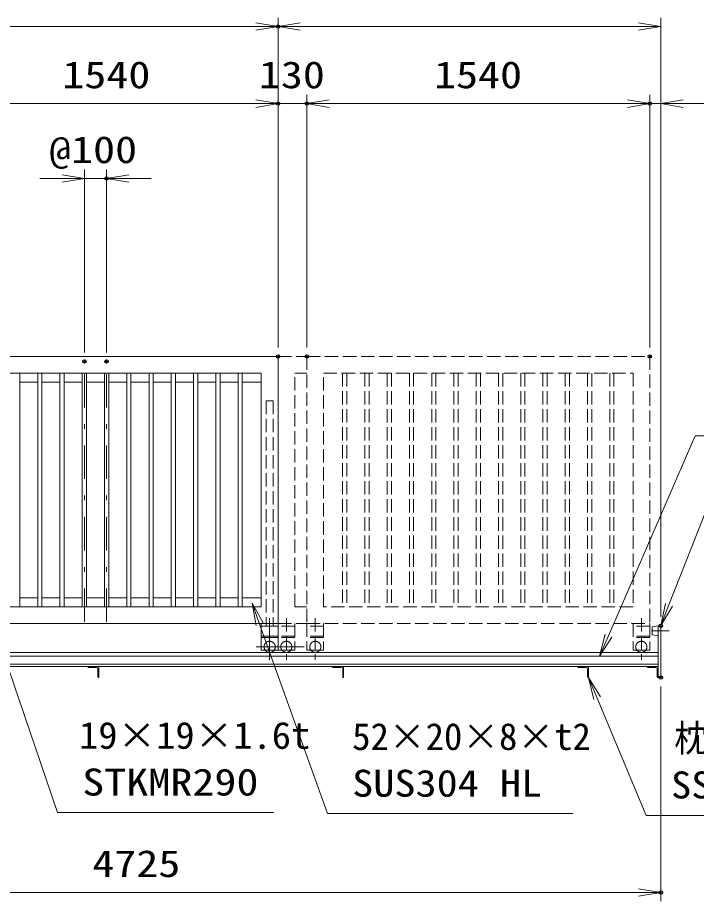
# Model space of a CAD drawing. Units: millimetres at full size. Extents: x -11880 to 11880, y -8400 to 8400.
# Drawn here: x 430 to 3479, y 944 to 4915 of the extents above; entities that cross this region are included whole.
import ezdxf
from ezdxf.enums import TextEntityAlignment as Align

# ---------------------------------------------------------------- set-up
doc = ezdxf.new("R2010")
doc.units = ezdxf.units.MM
doc.header["$LTSCALE"] = 30
doc.header["$PDMODE"] = 32
doc.header["$PDSIZE"] = 15
for name, pattern in [('USER1', [10.7, 5, -2.5, 0.7, -2.5]), ('USER2', [80, 60, -20]), ('USER3', [2.7, 2, -0.7]), ('USER5', [160, 100, -20, 20, -20]), ('USER6', [200, 100, -20, 20, -20, 20, -20]), ('USER7', [10.4, 5, -2, 0.2, -1, 0.2, -2])]:
    doc.linetypes.add(name, pattern=pattern)
for name, color, linetype, lineweight in [('0-2_外形線', 7, 'Continuous', 18), ('0-3_寸法線', 3, 'Continuous', 18), ('0-4_0', 7, 'Continuous', 18), ('0-8_軸線', 6, 'USER1', 18), ('0-A_01', 4, 'Continuous', 18), ('0-B_隠れ線', 4, 'USER3', 18)]:
    doc.layers.add(name, color=color, linetype=linetype, lineweight=lineweight)
doc.layers.add('0-5_DEFPOINTS', color=7, linetype='Continuous')
doc.styles.add('ＭＳ ゴシック', font='')
doc.styles.get('ＭＳ ゴシック').set_extended_font_data('MS Gothic')

# ---------------------------------------------------------------- blocks, each defined once
blk = doc.blocks.new('_OPEN')
at = {"layer": '0-4_0'}
blk.add_line((0, 0), (-30, 0), dxfattribs=at)
blk.add_lwpolyline([(-30, 5), (0, 0), (-30, -5)], dxfattribs=at)
blk = doc.blocks.new('S18')
at = {"layer": '0-3_寸法線'}
for points in [[(7006802.4, -25706758.5), (6984878.4, -25706758.5), (6973212.6, -25733700.7), (6972020.6, -25736453.7)], [(6972753.8, -25733502.1), (6972020.6, -25736453.7), (6973671.4, -25733899.4)]]:
    blk.add_lwpolyline(points, dxfattribs=at)
at = {"layer": '0-3_寸法線', "color": 254, "style": 'ＭＳ ゴシック', "width": 0.9}
blk.add_text('9kgレ－ル', height=3637, dxfattribs=at).set_placement((6988226.4, -25704307.9), align=Align.BOTTOM_LEFT)
blk = doc.blocks.new('S19')
at = {"layer": '0-3_寸法線'}
for points in [[(7027442.7, -25757912.6), (6978302.7, -25757912.6), (6971677.3, -25742109.8), (6970517.3, -25739343.1)], [(6972138.4, -25741916.4), (6970517.3, -25739343.1), (6971216.2, -25742303.1)]]:
    blk.add_lwpolyline(points, dxfattribs=at)
at = {"layer": '0-3_寸法線', "color": 254, "style": 'ＭＳ ゴシック'}
for s, width, p in [('枕木 ＠1100', 0.9, (6982082.7, -25750422.1)), ('SS400 L-50×50×t4', 1.1, (6981650.7, -25756722.1))]:
    blk.add_text(s, height=3637, dxfattribs=dict(at, width=width)).set_placement(p, align=Align.BOTTOM_LEFT)
blk = doc.blocks.new('S20')
at = {"layer": '0-3_寸法線'}
for points in [[(7018193.6, -25715777.6), (6986794.4, -25715777.6), (6981367.4, -25729547.1), (6980267.3, -25732338.1)], [(6980902.2, -25729363.7), (6980267.3, -25732338.1), (6981832.6, -25729730.4)]]:
    blk.add_lwpolyline(points, dxfattribs=at)
at = {"layer": '0-3_寸法線', "color": 254, "style": 'ＭＳ ゴシック', "width": 0.75}
blk.add_text('引込時ストッパ－', height=3637, dxfattribs=at).set_placement((6990372.8, -25714587), align=Align.BOTTOM_LEFT)
blk = doc.blocks.new('S22')
at = {"layer": '0-3_寸法線'}
for points in [[(6928114.7, -25757524.7), (6898933.1, -25757524.7), (6888547.1, -25727132.9), (6887577, -25724294.1)], [(6889020.2, -25726971.2), (6887577, -25724294.1), (6888074, -25727294.6)]]:
    blk.add_lwpolyline(points, dxfattribs=at)
at = {"layer": '0-3_寸法線', "color": 254, "style": 'ＭＳ ゴシック'}
for s, width, p in [('19×19×1.6t', 1.05, (6901849.1, -25750034.1)), ('STKMR290', 1.2, (6902281.1, -25756334.1))]:
    blk.add_text(s, height=3637, dxfattribs=dict(at, width=width)).set_placement(p, align=Align.BOTTOM_LEFT)
blk = doc.blocks.new('S23')
at = {"layer": '0-3_寸法線'}
for points in [[(6968416.4, -25757683), (6935318, -25757683), (6926187, -25732126.7), (6925177.6, -25729301.6)], [(6926657.9, -25731958.4), (6925177.6, -25729301.6), (6925716.2, -25732294.9)]]:
    blk.add_lwpolyline(points, dxfattribs=at)
at = {"layer": '0-3_寸法線', "color": 254, "style": 'ＭＳ ゴシック'}
blk.add_text('52×20×8×t2', height=3637, dxfattribs=at).set_placement((6938666, -25750192.5), align=Align.BOTTOM_LEFT)
at = {"layer": '0-3_寸法線', "color": 254, "style": 'ＭＳ ゴシック', "width": 1.15}
blk.add_text('SUS304 HL', height=3637, dxfattribs=at).set_placement((6938666, -25756492.5), align=Align.BOTTOM_LEFT)

msp = doc.modelspace()

# ---------------------------------------------------------------- linework, layer by layer
at = {"layer": '0-2_外形線'}
for p, q in [((59.17, 3392.71), (1599.17, 3392.71)), ((1599.17, 3392.71), (1599.17, 2192.71)), ((438.67, 2267.71), (438.67, 3317.71)), ((519.67, 2267.71), (519.67, 3317.71)), ((538.67, 2267.71), (538.67, 3317.71)), ((619.67, 2267.71), (619.67, 3317.71)), ((638.67, 2267.71), (638.67, 3317.71)), ((719.67, 2267.71), (719.67, 3317.71)), ((738.67, 2267.71), (738.67, 3317.71)), ((819.67, 2267.71), (819.67, 3317.71)), ((838.67, 2267.71), (838.67, 3317.71)), ((919.67, 2267.71), (919.67, 3317.71)), ((938.67, 2267.71), (938.67, 3317.71)), ((1019.67, 2267.71), (1019.67, 3317.71)), ((1038.67, 2267.71), (1038.67, 3317.71)), ((1119.67, 2267.71), (1119.67, 3317.71)), ((1138.67, 2267.71), (1138.67, 3317.71)), ((1219.67, 2267.71), (1219.67, 3317.71)), ((1238.67, 2267.71), (1238.67, 3317.71)), ((1319.67, 2267.71), (1319.67, 3317.71)), ((1338.67, 2267.71), (1338.67, 3317.71)), ((1419.67, 2267.71), (1419.67, 3317.71)), ((1438.67, 2267.71), (1438.67, 3317.71)), ((519.67, 3277.71), (438.67, 3277.71)), ((619.67, 3277.71), (538.67, 3277.71)), ((719.67, 3277.71), (638.67, 3277.71)), ((819.67, 3277.71), (738.67, 3277.71)), ((919.67, 3277.71), (838.67, 3277.71)), ((1019.67, 3277.71), (938.67, 3277.71)), ((1119.67, 3277.71), (1038.67, 3277.71)), ((1219.67, 3277.71), (1138.67, 3277.71)), ((1319.67, 3277.71), (1238.67, 3277.71)), ((1419.67, 3277.71), (1338.67, 3277.71)), ((1438.67, 3277.71), (1524.17, 3277.71)), ((438.67, 2307.71), (519.67, 2307.71)), ((538.67, 2307.71), (619.67, 2307.71)), ((638.67, 2307.71), (719.67, 2307.71)), ((738.67, 2307.71), (819.67, 2307.71)), ((838.67, 2307.71), (919.67, 2307.71)), ((938.67, 2307.71), (1019.67, 2307.71)), ((1038.67, 2307.71), (1119.67, 2307.71)), ((1138.67, 2307.71), (1219.67, 2307.71)), ((1238.67, 2307.71), (1319.67, 2307.71)), ((1338.67, 2307.71), (1419.67, 2307.71)), ((1438.67, 2307.71), (1524.17, 2307.71)), ((134.17, 2192.71), (1599.17, 2192.71)), ((3307.17, 1949.21), (3307.17, 2182.71)), ((3307.17, 2182.71), (3319.17, 2182.71)), ((3319.17, 1949.21), (3319.17, 2182.71)), ((-1525.83, 2062.71), (3307.17, 2062.71)), ((-1405.83, 2045.21), (3307.17, 2045.21)), ((-1525.83, 1999.21), (3307.17, 1999.21)), ((-1405.83, 2009.51), (3307.17, 2009.51)), ((747.17, 1995.21), (783.67, 1995.21)), ((790.17, 1988.71), (790.17, 1952.21)), ((1847.17, 1995.21), (1883.67, 1995.21)), ((1890.17, 1988.71), (1890.17, 1952.21)), ((2947.17, 1995.21), (2983.67, 1995.21)), ((2990.17, 1988.71), (2990.17, 1952.21)), ((3260.17, 1995.21), (3296.67, 1995.21)), ((3303.17, 1988.71), (3303.17, 1952.21)), ((3307.17, 1949.21), (3319.17, 1949.21))]:
    msp.add_line(p, q, dxfattribs=at)
msp.add_lwpolyline([(1524.17, 2267.71), (134.17, 2267.71), (134.17, 3317.71), (1524.17, 3317.71)], close=True, dxfattribs=at)
for points in [[(3307.17, 2182.21), (3280.17, 2177.21), (3280.17, 2142.21), (3307.17, 2137.21)], [(794.17, 1999.21), (744.17, 1999.21), (744.17, 1998.21)], [(793.17, 1949.21), (794.17, 1949.21), (794.17, 1999.21)], [(1894.17, 1999.21), (1844.17, 1999.21), (1844.17, 1998.21)], [(1893.17, 1949.21), (1894.17, 1949.21), (1894.17, 1999.21)], [(2994.17, 1999.21), (2944.17, 1999.21), (2944.17, 1998.21)], [(2993.17, 1949.21), (2994.17, 1949.21), (2994.17, 1999.21)], [(3307.17, 1999.21), (3257.17, 1999.21), (3257.17, 1998.21)], [(3306.17, 1949.21), (3307.17, 1949.21), (3307.17, 1999.21)]]:
    msp.add_lwpolyline(points, dxfattribs=at)
for centre, radius, start, end in [((747.17, 1998.21), 3, 180, 270), ((783.67, 1988.71), 6.5, 0, 90), ((1847.17, 1998.21), 3, 180, 270), ((1883.67, 1988.71), 6.5, 0, 90), ((2947.17, 1998.21), 3, 180, 270), ((2983.67, 1988.71), 6.5, 0, 90), ((3260.17, 1998.21), 3, 180, 270), ((3296.67, 1988.71), 6.5, 0, 90), ((793.17, 1952.21), 3, 180, 270), ((1893.17, 1952.21), 3, 180, 270), ((2993.17, 1952.21), 3, 180, 270), ((3306.17, 1952.21), 3, 180, 270)]:
    msp.add_arc(centre, radius, start, end, dxfattribs=at)
at = {"layer": '0-3_寸法線'}
for p, q in [((1599.17, 3432.71), (1599.17, 4915.33)), ((1599.17, 3432.71), (1599.17, 4915.33)), ((3319.17, 2222.71), (3319.17, 4915.33)), ((1599.17, 4875.33), (-1405.83, 4875.33)), ((3319.17, 4875.33), (1599.17, 4875.33)), ((1599.17, 3432.71), (1599.17, 4569.03)), ((1599.17, 3432.71), (1599.17, 4569.03)), ((1729.17, 3432.71), (1729.17, 4569.03)), ((1729.17, 3432.71), (1729.17, 4569.03)), ((3269.17, 3432.71), (3269.17, 4569.03)), ((3269.17, 3432.71), (3269.17, 4569.03)), ((3319.17, 2222.71), (3319.17, 4569.03)), ((1599.17, 4529.03), (59.17, 4529.03)), ((1499.17, 4529.03), (1399.17, 4529.03)), ((1729.17, 4529.03), (1599.17, 4529.03)), ((3269.17, 4529.03), (1729.17, 4529.03)), ((1829.17, 4529.03), (1929.17, 4529.03)), ((3169.17, 4529.03), (3069.17, 4529.03)), ((3319.17, 4529.03), (3269.17, 4529.03)), ((3419.17, 4529.03), (3519.17, 4529.03)), ((729.17, 3410.21), (729.17, 4232.71)), ((829.17, 3410.21), (829.17, 4232.71)), ((629.17, 4192.71), (529.17, 4192.71)), ((729.17, 4192.71), (829.17, 4192.71)), ((929.17, 4192.71), (1029.17, 4192.71)), ((3319.17, 1909.21), (3319.17, 943.87)), ((-1405.83, 983.87), (3319.17, 983.87))]:
    msp.add_line(p, q, dxfattribs=at)
at = {"layer": '0-5_DEFPOINTS'}
for p in [(1599.17, 4875.33), (1599.17, 4529.03), (1729.17, 4529.03), (3269.17, 4529.03), (829.17, 4192.71), (729.17, 3370.21), (829.17, 3370.21), (1599.17, 3392.71), (1729.17, 3392.71), (3269.17, 3392.71), (3319.17, 2182.71), (3319.17, 1949.21), (3319.17, 983.87)]:
    msp.add_point(p, dxfattribs=at)
at = {"layer": '0-8_軸線'}
for p, q in [((729.17, 2200.21), (729.17, 3385.21)), ((829.17, 2200.21), (829.17, 3385.21)), ((3276.73, 2159.71), (3357.17, 2159.71))]:
    msp.add_line(p, q, dxfattribs=at)
at = {"layer": '0-A_01', "color": 7}
for p, q in [((1524.17, 2192.71), (1524.17, 2072.71)), ((1599.17, 2180.71), (1524.17, 2180.71)), ((1599.17, 2135.71), (1524.17, 2135.71))]:
    msp.add_line(p, q, dxfattribs=at)
at = {"layer": '0-A_01', "linetype": 'USER5'}
for p, q in [((1561.67, 2217.03), (1561.67, 2029.91)), ((1626.77, 2087.71), (1501.44, 2087.71)), ((1716.77, 2087.71), (1576.44, 2087.71))]:
    msp.add_line(p, q, dxfattribs=at)
at = {"layer": '0-A_01', "linetype": 'USER2'}
msp.add_line((1599.17, 2129.71), (1524.17, 2129.71), dxfattribs=at)
at = {"layer": '0-A_01', "linetype": 'USER6'}
for p, q in [((1674.17, 2072.71), (1599.17, 2072.71)), ((1804.17, 2072.71), (1729.17, 2072.71)), ((3269.17, 2072.71), (3194.17, 2072.71))]:
    msp.add_line(p, q, dxfattribs=at)
at = {"layer": '0-A_01', "color": 7}
msp.add_lwpolyline([(1599.17, 2192.71), (1599.17, 2072.71), (1524.17, 2072.71)], dxfattribs=at)
at = {"layer": '0-A_01', "linetype": 'USER2'}
msp.add_arc((1561.67, 2087.71), 25, 323.1301, 216.8699, dxfattribs=at)
at = {"layer": '0-A_01', "color": 7}
msp.add_arc((1561.67, 2087.71), 25, 216.8699, 323.1301, dxfattribs=at)
at = {"layer": '0-A_01', "linetype": 'USER6'}
for centre in [(1636.67, 2087.71), (1766.67, 2087.71), (3231.67, 2087.71)]:
    msp.add_arc(centre, 25, 216.8699, 323.1301, dxfattribs=at)
at = {"layer": '0-B_隠れ線'}
for p, q in [((1599.17, 3392.71), (1729.17, 3392.71)), ((1729.17, 3392.71), (3269.17, 3392.71)), ((1729.17, 3392.71), (1729.17, 2192.71)), ((3269.17, 3392.71), (3269.17, 2192.71)), ((1889.67, 3317.71), (1889.67, 2267.71)), ((1908.67, 3317.71), (1908.67, 2267.71)), ((1989.67, 3317.71), (1989.67, 2267.71)), ((2008.67, 3317.71), (2008.67, 2267.71)), ((2089.67, 3317.71), (2089.67, 2267.71)), ((2108.67, 3317.71), (2108.67, 2267.71)), ((2189.67, 3317.71), (2189.67, 2267.71)), ((2208.67, 3317.71), (2208.67, 2267.71)), ((2289.67, 3317.71), (2289.67, 2267.71)), ((2308.67, 3317.71), (2308.67, 2267.71)), ((2389.67, 3317.71), (2389.67, 2267.71)), ((2408.67, 3317.71), (2408.67, 2267.71)), ((2489.67, 3317.71), (2489.67, 2267.71)), ((2508.67, 3317.71), (2508.67, 2267.71)), ((2589.67, 3317.71), (2589.67, 2267.71)), ((2608.67, 3317.71), (2608.67, 2267.71)), ((2689.67, 3317.71), (2689.67, 2267.71)), ((2708.67, 3317.71), (2708.67, 2267.71)), ((2789.67, 3317.71), (2789.67, 2267.71)), ((2808.67, 3317.71), (2808.67, 2267.71)), ((2889.67, 3317.71), (2889.67, 2267.71)), ((2908.67, 3317.71), (2908.67, 2267.71)), ((2989.67, 3317.71), (2989.67, 2267.71)), ((3008.67, 3317.71), (3008.67, 2267.71)), ((3089.67, 3317.71), (3089.67, 2267.71)), ((3108.67, 3317.71), (3108.67, 2267.71)), ((1577.67, 3192.71), (1577.67, 2180.71)), ((1599.17, 2192.71), (1729.17, 2192.71)), ((1636.67, 2217.03), (1636.67, 2029.91)), ((1674.17, 2192.71), (1674.17, 2072.71)), ((1729.17, 2192.71), (3269.17, 2192.71)), ((1729.17, 2192.71), (1729.17, 2072.71)), ((1766.67, 2217.03), (1766.67, 2029.91)), ((1804.17, 2192.71), (1804.17, 2072.71)), ((3194.17, 2192.71), (3194.17, 2072.71)), ((3231.67, 2217.03), (3231.67, 2029.91)), ((3269.17, 2192.71), (3269.17, 2072.71)), ((1674.17, 2180.71), (1599.17, 2180.71)), ((1804.17, 2180.71), (1729.17, 2180.71)), ((3269.17, 2180.71), (3194.17, 2180.71)), ((1674.17, 2135.71), (1599.17, 2135.71)), ((1674.17, 2129.71), (1599.17, 2129.71)), ((1804.17, 2135.71), (1729.17, 2135.71)), ((1804.17, 2129.71), (1729.17, 2129.71)), ((3269.17, 2135.71), (3194.17, 2135.71)), ((3269.17, 2129.71), (3194.17, 2129.71))]:
    msp.add_line(p, q, dxfattribs=at)
for points in [[(1729.17, 2267.71), (1674.17, 2267.71), (1674.17, 3317.71), (1729.17, 3317.71)], [(1577.67, 3192.71), (1545.67, 3192.71), (1545.67, 2180.71)]]:
    msp.add_lwpolyline(points, dxfattribs=at)
msp.add_lwpolyline([(3194.17, 2267.71), (1804.17, 2267.71), (1804.17, 3317.71), (3194.17, 3317.71)], close=True, dxfattribs=at)
at = {"layer": '0-B_隠れ線', "linetype": 'USER7'}
for centre in [(1636.67, 2087.71), (1766.67, 2087.71), (3231.67, 2087.71)]:
    msp.add_arc(centre, 25, 323.1301, 216.8699, dxfattribs=at)

# ---------------------------------------------------------------- block references
at = {"layer": '0-3_寸法線'}
for name, p, xscale, yscale in [('_OPEN', (1599.17, 4875.33), 3.333333, 3.333333), ('_OPEN', (3319.17, 4875.33), 3.333333, 3.333333), ('_OPEN', (1599.17, 4529.03), 3.333333, 3.333333), ('_OPEN', (1599.17, 4529.03), 3.333333, 3.333333), ('_OPEN', (3269.17, 4529.03), 3.333333, 3.333333), ('_OPEN', (3269.17, 4529.03), 3.333333, 3.333333), ('_OPEN', (729.17, 4192.71), 3.333333, 3.333333), ('S18', (-229356.41, 859927.31), 0.03333333, 0.03333333), ('S20', (-229356.41, 859927.31), 0.03333333, 0.03333333), ('S22', (-229356.41, 859927.31), 0.03333333, 0.03333333), ('S23', (-229356.41, 859927.31), 0.03333333, 0.03333333), ('S19', (-229356.41, 859927.31), 0.03333333, 0.03333333), ('_OPEN', (3319.17, 983.87), 3.333333, 3.333333)]:
    msp.add_blockref(name, p, dxfattribs=dict(at, xscale=xscale, yscale=yscale))
at = {"layer": '0-3_寸法線', "xscale": 3.333333, "yscale": 3.333333, "rotation": 180}
for p in [(1599.17, 4875.33), (1729.17, 4529.03), (1729.17, 4529.03), (3319.17, 4529.03), (829.17, 4192.71)]:
    msp.add_blockref('_OPEN', p, dxfattribs=at)

# ---------------------------------------------------------------- texts
at = {"layer": '0-3_寸法線', "color": 254, "style": 'ＭＳ ゴシック', "width": 1.2}
for s, p in [('1540', (629.97, 4561.72)), ('130', (1512.97, 4561.72)), ('1540', (2299.97, 4561.72)), ('@100', (570.37, 4225.39)), ('4725', (764.67, 1016.55))]:
    msp.add_text(s, height=121.2, dxfattribs=at).set_placement(p, align=Align.BOTTOM_LEFT)

doc.saveas('drawing.dxf')
